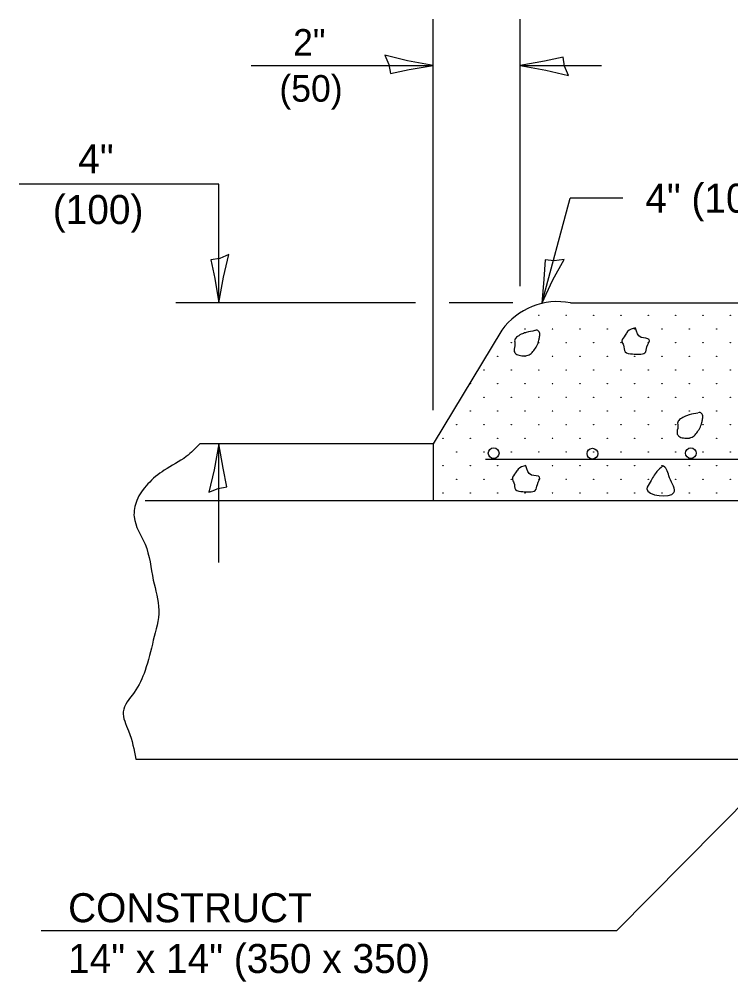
# Model space of a CAD drawing. Extents: x 99820 to 100500, y 99988 to 100428.
# Drawn here: x 100193.2 to 100266.8, y 100109.3 to 100208.8 of the extents above; entities that cross this region are included whole.
import ezdxf

# ---------------------------------------------------------------- set-up
doc = ezdxf.new("R2010")
doc.units = 0
for name, color, linetype in [('Design_PR_Back of Gutter or Curb line', 7, 'Continuous'), ('Design_PR_Roadway Dimensions', 7, 'Continuous'), ('Design_PR_Roadway Notes', 7, 'Continuous'), ('Level 11', 7, 'Continuous'), ('Level 14', 7, 'Continuous'), ('Level 27', 7, 'Continuous'), ('Level 29', 7, 'Continuous'), ('Level 43', 7, 'Continuous'), ('ROW_EX_Private Boundary Items', 7, 'Continuous'), ('Stage_Construction Traffic Control', 7, 'Continuous'), ('Topo_EOP', 7, 'Continuous')]:
    doc.layers.add(name, color=color, linetype=linetype)

msp = doc.modelspace()

# ---------------------------------------------------------------- linework, layer by layer
at = {"layer": 'Design_PR_Back of Gutter or Curb line'}
for p, q in [((100250.212, 100179.515), (100390.036, 100179.515)), ((100243.12, 100176.683), (100236.034, 100164.929)), ((100236.034, 100164.929), (100236.034, 100159.091)), ((100236.034, 100159.091), (100403.938, 100159.091))]:
    msp.add_line(p, q, dxfattribs=at)
msp.add_arc((100248.885, 100172.54), 7.101, 79.2131, 144.28599, dxfattribs=at)
at = {"layer": 'Design_PR_Roadway Notes'}
for p, q in [((100292.345, 100152.336), (100254.951, 100114.614)), ((100254.951, 100114.614), (100195.492, 100114.614))]:
    msp.add_line(p, q, dxfattribs=at)
at = {"layer": 'Level 11'}
for points in [[(100246.54, 100176.641), (100245.646, 100176.461), (100245.25, 100176.323), (100244.74, 100176.029), (100244.446, 100175.693), (100244.47, 100175.231), (100244.38, 100174.553), (100244.56, 100174.253), (100245.04, 100174.073), (100245.586, 100174.049), (100246.036, 100174.211), (100246.408, 100174.589), (100246.726, 100175.069), (100246.948, 100175.663), (100247.02, 100176.029), (100247.02, 100176.443), (100246.768, 100176.689), (100246.57, 100176.671)], [(100256.938, 100176.941), (100256.116, 100176.551), (100255.864, 100176.167), (100255.528, 100175.567), (100255.684, 100175.141), (100255.864, 100174.457), (100256.614, 100174.229), (100257.328, 100174.211), (100257.898, 100174.349), (100258.114, 100174.979), (100258.348, 100175.729), (100257.508, 100175.939), (100256.938, 100176.899)], [(100263.382, 100168.127), (100262.488, 100167.947), (100262.092, 100167.803), (100261.582, 100167.515), (100261.288, 100167.173), (100261.312, 100166.717), (100261.222, 100166.033), (100261.402, 100165.733), (100261.882, 100165.553), (100262.428, 100165.535), (100262.878, 100165.697), (100263.25, 100166.075), (100263.568, 100166.555), (100263.79, 100167.143), (100263.862, 100167.515), (100263.862, 100167.923), (100263.61, 100168.175), (100263.412, 100168.157)], [(100245.61, 100162.709), (100244.794, 100162.319), (100244.542, 100161.941), (100244.2, 100161.341), (100244.362, 100160.909), (100244.542, 100160.231), (100245.292, 100160.003), (100246, 100159.979), (100246.57, 100160.123), (100246.792, 100160.753), (100247.02, 100161.503), (100246.18, 100161.713), (100245.61, 100162.673)], [(100259.734, 100162.643), (100259.146, 100162.085), (100258.438, 100160.987), (100258.114, 100160.303), (100260.898, 100159.895), (100260.448, 100161.443), (100259.824, 100162.625), (100259.716, 100162.673)]]:
    msp.add_spline(points, degree=3, dxfattribs=at)
at = {"layer": 'Level 14'}
for centre in [(100246.936, 100178.238), (100249.764, 100178.238), (100252.593, 100178.238), (100255.421, 100178.238), (100258.25, 100178.238), (100261.078, 100178.238), (100263.907, 100178.238), (100266.735, 100178.238), (100245.522, 100176.824), (100248.35, 100176.824), (100251.179, 100176.824), (100254.007, 100176.824), (100256.836, 100176.824), (100259.664, 100176.824), (100262.492, 100176.824), (100265.321, 100176.824), (100244.108, 100175.409), (100246.936, 100175.409), (100249.764, 100175.409), (100252.593, 100175.409), (100255.421, 100175.409), (100258.25, 100175.409), (100261.078, 100175.409), (100263.907, 100175.409), (100266.735, 100175.409), (100242.693, 100173.995), (100245.522, 100173.995), (100248.35, 100173.995), (100251.179, 100173.995), (100254.007, 100173.995), (100256.836, 100173.995), (100259.664, 100173.995), (100262.492, 100173.995), (100265.321, 100173.995), (100241.279, 100172.581), (100244.108, 100172.581), (100246.936, 100172.581), (100249.764, 100172.581), (100252.593, 100172.581), (100255.421, 100172.581), (100258.25, 100172.581), (100261.078, 100172.581), (100263.907, 100172.581), (100266.735, 100172.581), (100239.865, 100171.167), (100242.693, 100171.167), (100245.522, 100171.167), (100248.35, 100171.167), (100251.179, 100171.167), (100254.007, 100171.167), (100256.836, 100171.167), (100259.664, 100171.167), (100262.492, 100171.167), (100265.321, 100171.167), (100241.279, 100169.753), (100244.108, 100169.753), (100246.936, 100169.753), (100249.764, 100169.753), (100252.593, 100169.753), (100255.421, 100169.753), (100258.25, 100169.753), (100261.078, 100169.753), (100263.907, 100169.753), (100266.735, 100169.753), (100239.865, 100168.338), (100242.693, 100168.338), (100245.522, 100168.338), (100248.35, 100168.338), (100251.179, 100168.338), (100254.007, 100168.338), (100256.836, 100168.338), (100259.664, 100168.338), (100262.492, 100168.338), (100265.321, 100168.338), (100238.451, 100166.924), (100241.279, 100166.924), (100244.108, 100166.924), (100246.936, 100166.924), (100249.764, 100166.924), (100252.593, 100166.924), (100255.421, 100166.924), (100258.25, 100166.924), (100261.078, 100166.924), (100263.907, 100166.924), (100266.735, 100166.924), (100237.037, 100165.51), (100239.865, 100165.51), (100242.693, 100165.51), (100245.522, 100165.51), (100248.35, 100165.51), (100251.179, 100165.51), (100254.007, 100165.51), (100256.836, 100165.51), (100259.664, 100165.51), (100262.492, 100165.51), (100265.321, 100165.51), (100238.451, 100164.096), (100241.279, 100164.096), (100244.108, 100164.096), (100246.936, 100164.096), (100249.764, 100164.096), (100252.593, 100164.096), (100255.421, 100164.096), (100258.25, 100164.096), (100261.078, 100164.096), (100263.907, 100164.096), (100266.735, 100164.096), (100237.037, 100162.681), (100239.865, 100162.681), (100242.693, 100162.681), (100245.522, 100162.681), (100248.35, 100162.681), (100251.179, 100162.681), (100254.007, 100162.681), (100256.836, 100162.681), (100259.664, 100162.681), (100262.492, 100162.681), (100265.321, 100162.681), (100238.451, 100161.267), (100241.279, 100161.267), (100244.108, 100161.267), (100246.936, 100161.267), (100249.764, 100161.267), (100252.593, 100161.267), (100255.421, 100161.267), (100258.25, 100161.267), (100261.078, 100161.267), (100263.907, 100161.267), (100266.735, 100161.267), (100237.037, 100159.853), (100239.865, 100159.853), (100242.693, 100159.853), (100245.522, 100159.853), (100248.35, 100159.853), (100251.179, 100159.853), (100254.007, 100159.853), (100256.836, 100159.853), (100259.664, 100159.853), (100262.492, 100159.853), (100265.321, 100159.853)]:
    msp.add_circle(centre, 0.02, dxfattribs=at)
at = {"layer": 'Level 27'}
msp.add_spline([(100211.914, 100164.929), (100210.504, 100163.633), (100208.23, 100162.217), (100206.532, 100160.795), (100205.392, 100159.091), (100205.11, 100157.393), (100206.244, 100154.561), (100207.096, 100150.865), (100207.666, 100147.757), (100207.096, 100144.631), (100206.244, 100141.511), (100205.11, 100139.243), (100203.982, 100137.257), (100204.54, 100135.265), (100205.284, 100132.349)], degree=3, dxfattribs=at)
at = {"layer": 'Level 29'}
for p, q in [((100236.034, 100164.929), (100211.914, 100164.929)), ((100206.244, 100159.091), (100236.034, 100159.091))]:
    msp.add_line(p, q, dxfattribs=at)
at = {"layer": 'Level 43'}
for p, q in [((100236.034, 100168.427), (100236.034, 100208.828)), ((100245.01, 100181.237), (100245.01, 100208.828)), ((100217.206, 100204.057), (100236.034, 100204.057)), ((100245.01, 100204.057), (100253.404, 100204.057)), ((100213.87, 100191.785), (100193.24, 100191.785)), ((100213.87, 100179.515), (100213.87, 100191.785)), ((100247.236, 100179.449), (100250.178, 100190.337)), ((100255.628, 100190.337), (100250.178, 100190.337)), ((100234.192, 100179.515), (100209.418, 100179.515)), ((100244.26, 100179.515), (100237.678, 100179.515)), ((100213.87, 100152.677), (100213.87, 100164.929))]:
    msp.add_line(p, q, dxfattribs=at)
for points in [[(100231.034, 100205.103), (100231.442, 100204.143), (100231.598, 100203.221), (100233.534, 100203.623), (100236.034, 100204.057), (100233.366, 100204.543)], [(100250.01, 100203.011), (100249.602, 100203.971), (100249.446, 100204.893), (100247.51, 100204.491), (100245.01, 100204.057), (100247.678, 100203.571)], [(100214.916, 100184.515), (100213.954, 100184.107), (100213.034, 100183.951), (100213.438, 100182.015), (100213.87, 100179.515), (100214.354, 100182.183)], [(100249.55, 100184.003), (100248.516, 100183.859), (100247.586, 100183.949), (100247.47, 100181.975), (100247.236, 100179.449), (100248.4, 100181.897)], [(100212.824, 100159.931), (100213.786, 100160.337), (100214.706, 100160.495), (100214.302, 100162.429), (100213.87, 100164.929), (100213.386, 100162.263)]]:
    msp.add_lwpolyline(points, close=True, dxfattribs=at)
at = {"layer": 'ROW_EX_Private Boundary Items'}
for centre in [(100242.268, 100163.975), (100252.474, 100163.927), (100262.644, 100163.975)]:
    msp.add_circle(centre, 0.554, dxfattribs=at)
at = {"layer": 'Stage_Construction Traffic Control'}
msp.add_line((100241.416, 100163.345), (100274.89, 100163.345), dxfattribs=at)
at = {"layer": 'Topo_EOP'}
msp.add_line((100205.284, 100132.349), (100445.068, 100132.349), dxfattribs=at)

# ---------------------------------------------------------------- texts
at = {"layer": 'Design_PR_Roadway Dimensions'}
for s, height, p in [('2"', 2.75, (100221.542, 100205.06)), ('(50)', 2.75, (100220.123, 100200.309)), ('4"', 3, (100199.34, 100192.91)), ('4" (100) R.', 3, (100257.942, 100188.837)), ('(100)', 3, (100196.706, 100187.66))]:
    msp.add_text(s, height=height, dxfattribs=at).set_placement(p)
at = {"layer": 'Design_PR_Roadway Notes'}
for s, p in [('CONSTRUCT', (100198.291, 100115.494)), ('14" x 14" (350 x 350)', (100198.291, 100110.244))]:
    msp.add_text(s, height=3, dxfattribs=at).set_placement(p)

doc.saveas('drawing.dxf')
